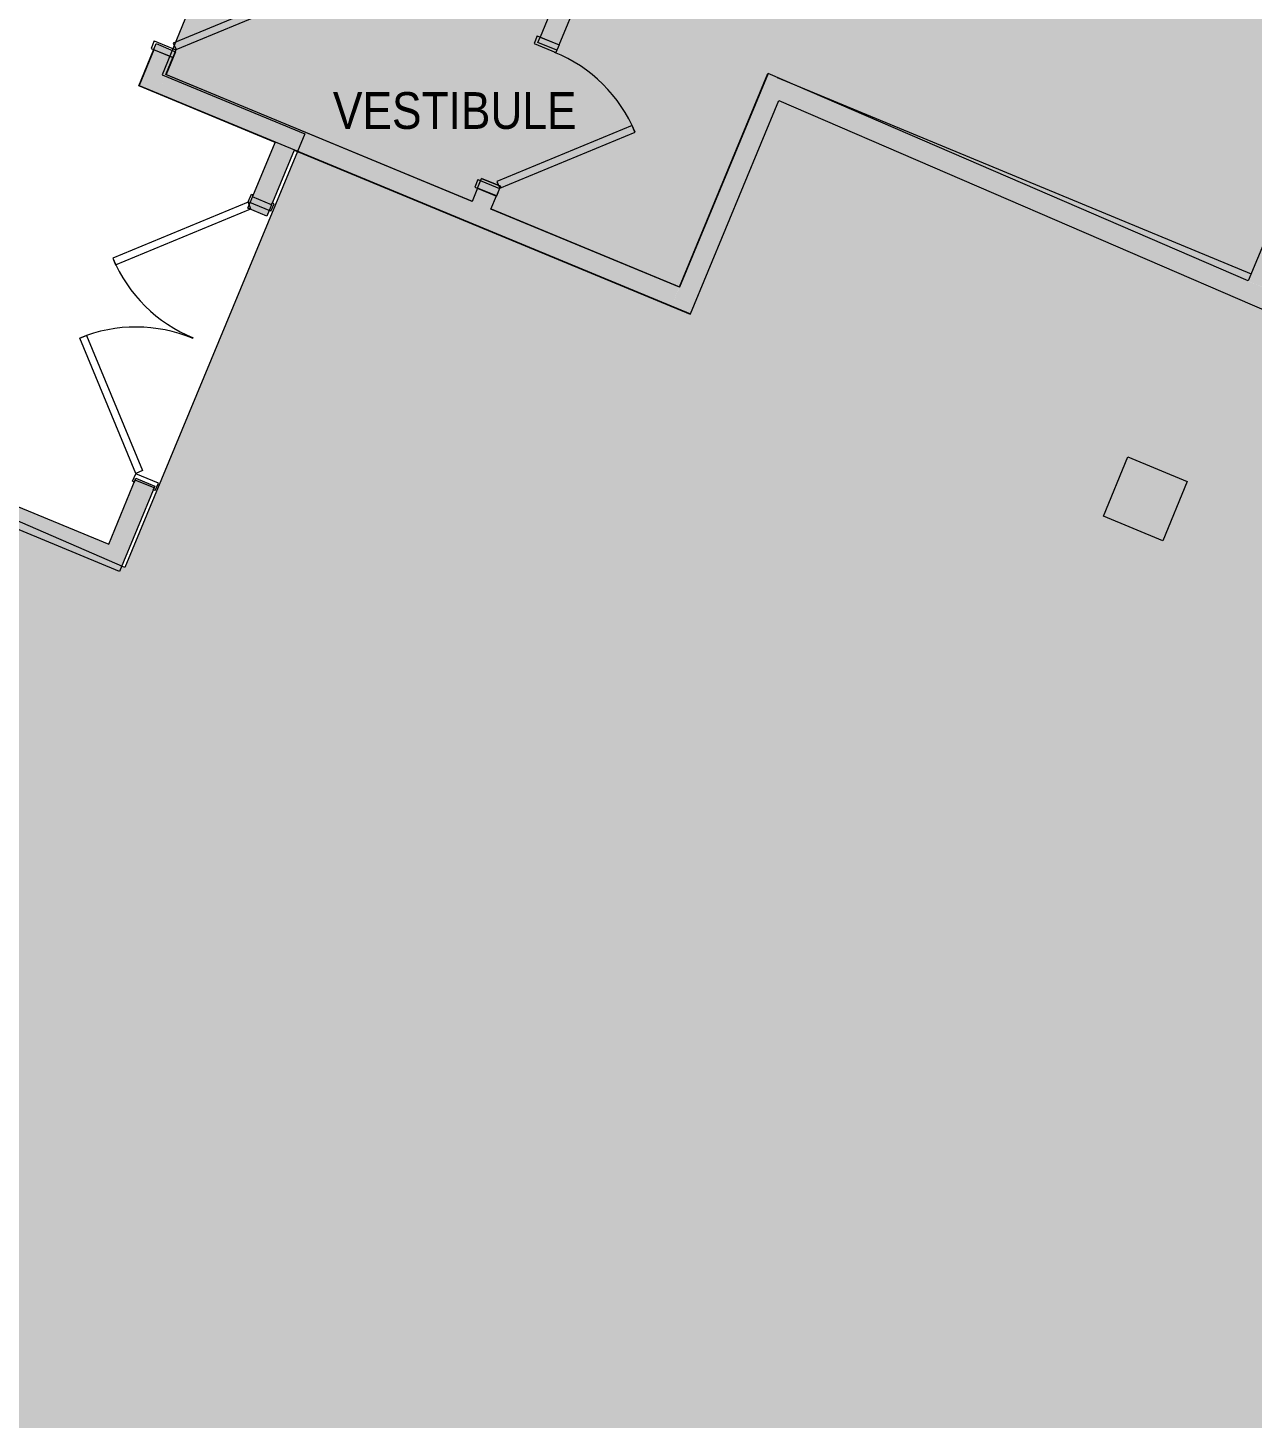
# Model space of a CAD drawing. Header units: inches. Extents: x 488 to 2071, y 800 to 2512.
# Drawn here: x 931.1 to 1230.8, y 799.9 to 1142.5 of the extents above; entities that cross this region are included whole.
import ezdxf

# ---------------------------------------------------------------- set-up
doc = ezdxf.new("R2010")
doc.units = ezdxf.units.IN
doc.header["$MEASUREMENT"] = 0
for name, color, linetype, lineweight in [('A-DETL-GENF', 92, 'Continuous', 9), ('A-DETL-THIN', 151, 'Continuous', 9), ('A-DOOR', 31, 'Continuous', 13), ('A-DOOR-FRAM', 31, 'Continuous', 20), ('A-Flor-Shel-Text', 8, 'Continuous', 9), ('A-Flor-Shel-Tptn', 8, 'Continuous', 9), ('A-WALL-PATT', 111, 'Continuous', 13), ('A-Wall-Shel', 8, 'Continuous', 9), ('A-Wall-Shel-Fill', 8, 'Continuous', 9), ('AI-Wall-Corr', 8, 'Continuous', 9), ('AI-Wall-Fill-E-2', 8, 'Continuous', 9), ('I-WALL', 2, 'Continuous', 9), ('S-Cols', 8, 'Continuous', 9), ('S-Cols-Fill', 8, 'Continuous', 9)]:
    doc.layers.add(name, color=color, linetype=linetype, lineweight=lineweight)
doc.styles.add('Stylus BT', font='stylu.ttf', dxfattribs={"width": 0.9, "height": 9})

# ---------------------------------------------------------------- blocks, each defined once
blk = doc.blocks.new('Revit Link EDITED_dwg-5488103-Level 1 POWER')
at = {"layer": 'A-Wall-Shel-Fill'}
h = blk.add_hatch(color=7, dxfattribs=at)
h.paths.add_polyline_path([(1093.09, 1072.46), (1093.09, 1072.55), (958.28, 1128.39), (961.92, 1137.17), (966.54, 1135.25), (964.82, 1131.09), (1039.75, 1100.05), (1039.75, 1100.14), (964.91, 1131.14), (967.2, 1136.69), (962.47, 1138.65), (958.2, 1128.34), (1092.96, 1072.51)], flags=0)
h.paths.add_polyline_path([(1090.47, 1079.05), (1112.12, 1131.32), (1112.07, 1131.34), (1090.45, 1079.14), (1044.4, 1098.22), (1044.4, 1098.13), (1090.45, 1079.06)], flags=0)
h.paths.add_polyline_path([(1229.59, 1080.58), (1230.33, 1082.36), (1114.81, 1130.2), (1225.47, 1082.36)], flags=0)
h.paths.add_polyline_path([(1045.71, 1101.38), (1046.7, 1103.76), (1042.08, 1105.67), (1041.09, 1103.29), (1044.4, 1101.92)], flags=0)
h.paths.add_polyline_path([(1060.48, 1137.02), (1069.67, 1159.24), (990.18, 1192.17), (1040.89, 1314.58), (1123.94, 1280.18), (1124.02, 1280.36), (1040.85, 1314.66), (990.12, 1192.17), (1069.67, 1159.22), (1061.02, 1138.33), (1056.4, 1140.24), (1055.86, 1138.93), (1057.31, 1138.33)], flags=0)
h.paths.add_polyline_path([(1063.13, 1156.49), (1063.13, 1156.51), (988.19, 1187.52), (981.85, 1172.21), (977.23, 1174.12), (1096.38, 1461.73), (1100.98, 1459.83), (1095.03, 1445.46), (1171.09, 1414), (1177.03, 1428.33), (1181.65, 1426.42), (1173.78, 1407.43), (1093.12, 1440.84), (1042.38, 1318.35), (1051.45, 1314.66), (1042.46, 1318.38), (1093.17, 1440.79), (1173.81, 1407.43), (1182.62, 1428.69), (1177.95, 1430.63), (1171.06, 1414), (1095.1, 1445.46), (1101.98, 1462.1), (1097.25, 1464.05), (976.24, 1171.91), (980.98, 1169.95), (988.25, 1187.5), (1063.1, 1156.5)], flags=0)
h.paths.add_polyline_path([(1102.36, 1206.86), (1102.36, 1206.86), (1102.35, 1206.86)], flags=0)
h.paths.add_polyline_path([(1102.37, 1206.87), (1128.37, 1269.63), (1128.27, 1269.67), (1102.89, 1208.14)], flags=0)
h.paths.add_polyline_path([(1129.99, 1273.29), (1134.66, 1284.58), (1134.45, 1284.66), (1129.79, 1273.37)], flags=0)
h.paths.add_polyline_path([(1136.1, 1288.31), (1162.11, 1351.08), (1161.87, 1351.18), (1135.97, 1288.36)], flags=0)
blk.add_hatch(color=7, dxfattribs=at).paths.add_polyline_path([(989.53, 1096.46), (996.21, 1112.59), (991.59, 1114.5), (984.91, 1098.37)], flags=0)
at = {"layer": 'AI-Wall-Fill-E-2'}
h = blk.add_hatch(color=7, dxfattribs=at)
h.paths.add_polyline_path([(831.49, 809.04), (920.23, 1023.28), (953.51, 1009.5), (962.16, 1030.4), (957.54, 1032.31), (950.86, 1016.18), (917.47, 1030.01), (828.66, 815.62), (824.97, 817.15), (823.06, 812.53), (828.66, 810.21)], flags=0)
h.paths.add_polyline_path([(789.8, 826.31), (791.71, 830.92), (773.23, 838.58), (771.32, 833.96), (788.57, 826.81)], flags=0)
at = {"layer": 'S-Cols-Fill'}
blk.add_hatch(color=7, dxfattribs=at).paths.add_polyline_path([(1208.68, 1017.04), (1214.69, 1031.54), (1200.19, 1037.54), (1194.19, 1023.04)], flags=0)
at = {"layer": 'A-Wall-Shel', "color": 7}
for p, q in [((1114.4, 1130.38), (1230.33, 1082.36)), ((1046.7, 1103.76), (1045.71, 1101.38))]:
    blk.add_line(p, q, dxfattribs=at)
at = {"layer": 'A-Wall-Shel', "color": 7, "flags": 128}
for points in [[(984.91, 1098.37), (991.59, 1114.5), (958.2, 1128.34), (962.47, 1138.65), (967.2, 1136.69), (964.91, 1131.14), (1039.78, 1100.13)], [(1061.02, 1138.33), (1060.48, 1137.02), (1055.86, 1138.93), (1056.4, 1140.24)], [(1044.4, 1098.22), (1090.45, 1079.14), (1112.07, 1131.34), (1112.12, 1131.32)], [(996.21, 1112.59), (1093.09, 1072.46), (1093.12, 1072.54)], [(1041.09, 1103.29), (1042.08, 1105.67), (1046.7, 1103.76), (1042.08, 1105.67)]]:
    blk.add_lwpolyline(points, dxfattribs=at)
at = {"layer": 'AI-Wall-Corr', "color": 7, "flags": 128}
blk.add_lwpolyline([(996.21, 1112.59), (989.53, 1096.46), (984.91, 1098.37)], dxfattribs=at)
blk.add_lwpolyline([(917.47, 1030.01), (950.86, 1016.18), (957.54, 1032.31), (962.16, 1030.4), (953.51, 1009.5), (920.23, 1023.28), (831.49, 809.04), (823.06, 812.53), (824.97, 817.15), (828.66, 815.62)], close=True, dxfattribs=at)
at = {"layer": 'S-Cols', "color": 7, "flags": 128}
blk.add_lwpolyline([(1214.69, 1031.54), (1208.68, 1017.04), (1194.19, 1023.04), (1200.19, 1037.54)], close=True, dxfattribs=at)
at = {"layer": 'A-Flor-Shel-Text', "insert": (1035.51, 1126.79), "char_height": 9, "width": 69.9558, "attachment_point": 2, "line_spacing_factor": 1.091849, "style": 'Stylus BT'}
blk.add_mtext('VESTIBULE', dxfattribs=at)
blk = doc.blocks.new('Single Flush - OTJ_SOLIDFLUSH_ALUM-5309654-Level 1 POWER')
at = {"layer": 'A-DOOR', "color": 55, "lineweight": 20}
for p, q in [((-7.42, 27.82), (-8.65, 26.59)), ((17.91, 2.5), (-7.42, 27.82)), ((-8.65, 26.59), (16.67, 1.26)), ((16.67, 1.26), (17.91, 2.5))]:
    blk.add_line(p, q, dxfattribs=at)
at = {"layer": 'A-DOOR', "lineweight": 9}
blk.add_arc((17.91, 2.5), 35.81, 135, 180.5, dxfattribs=at)
at = {"layer": 'A-DOOR-FRAM', "color": 55}
for p, q in [((-20, -3.25), (-20, 2.5)), ((-20, 2.5), (-18, 2.5)), ((-18, -3.25), (-18, 2.5)), ((18, -3.25), (18, 2.5)), ((18, 2.5), (20, 2.5)), ((20, -3.25), (20, 2.5)), ((-20, -3.25), (-18, -3.25)), ((18, -3.25), (20, -3.25))]:
    blk.add_line(p, q, dxfattribs=at)
blk = doc.blocks.new('Double Flush - Int-F-WDMF-72_ x 84_-5461230-Level 1 POWER')
at = {"layer": 'A-DOOR', "color": 55, "lineweight": 20}
for p, q in [((-35.91, 3), (-10.58, 28.32)), ((-10.58, 28.32), (-9.35, 27.09)), ((10.58, 28.32), (9.35, 27.09)), ((35.91, 3), (10.58, 28.32)), ((-9.35, 27.09), (-34.67, 1.76)), ((9.35, 27.09), (34.67, 1.76)), ((-34.67, 1.76), (-35.91, 3)), ((34.67, 1.76), (35.91, 3))]:
    blk.add_line(p, q, dxfattribs=at)
at = {"layer": 'A-DOOR', "lineweight": 9}
for centre, start, end in [((-35.91, 3), 359.5, 45), ((35.91, 3), 135, 180.5)]:
    blk.add_arc(centre, 35.81, start, end, dxfattribs=at)
at = {"layer": 'A-DOOR-FRAM', "color": 55}
for p, q in [((-38, 3), (-36, 3)), ((-38, 3), (-38, 2.5)), ((-38, 2.5), (-37.5, 2.5)), ((-37.5, -2.5), (-37.5, 2.5)), ((-36, -3), (-36, 3)), ((36, -3), (36, 3)), ((36, 3), (38, 3)), ((37.5, 2.5), (38, 2.5)), ((37.5, -2.5), (37.5, 2.5)), ((38, 3), (38, 2.5)), ((-38, -2.5), (-37.5, -2.5)), ((-38, -3), (-38, -2.5)), ((-38, -3), (-36, -3)), ((36, -3), (38, -3)), ((37.5, -2.5), (38, -2.5)), ((38, -3), (38, -2.5))]:
    blk.add_line(p, q, dxfattribs=at)

msp = doc.modelspace()

# ---------------------------------------------------------------- hatches: boundary and pattern name
at = {"layer": 'A-DETL-GENF'}
h = msp.add_hatch(color=9, dxfattribs=at)
h.paths.add_polyline_path([(1231.21, 799.94), (1415.16, 799.94), (1461.44, 911.67), (1454.19, 914.67), (1460.19, 929.16), (1467.44, 926.16), (1483.65, 965.29), (1375.23, 1012.17), (1376.16, 1014.32), (1339.44, 1030.19), (1338.51, 1028.04), (1114.81, 1124.75), (1093.18, 1072.51), (1093.12, 1072.51), (1093.09, 1072.46), (997, 1112.26), (954.85, 1010.5), (954.06, 1010.84), (953.51, 1009.5), (920.23, 1023.28), (831.49, 809.04), (756.81, 839.97), (759.15, 845.61), (547.33, 933.35), (585.4, 1025.28), (752.68, 955.99), (848.55, 1187.43), (864.26, 1180.91), (870.06, 1194.9), (874.34, 1193.12), (905.88, 1265.96), (939.16, 1252.24), (939.58, 1253.23), (905.48, 1267.36), (888.45, 1226.24), (883.83, 1228.16), (902.78, 1273.89), (941.49, 1257.87), (943.66, 1263.09), (943.83, 1263.02), (958.13, 1296.06), (957.43, 1296.35), (996.19, 1389.93), (798.83, 1471.68), (838.32, 1567.02), (675.55, 1959.92), (630.52, 1928.39), (509.26, 1978.61), (488.05, 1927.42), (488.05, 799.94), (962.16, 799.94)], flags=0)
h.paths.add_polyline_path([(776.32, 846.05), (776.32, 846.05), (774.9, 846.64)], flags=0)
h.paths.add_polyline_path([(771.7, 847.96), (773.87, 853.2), (778.49, 851.28), (792.27, 884.54), (787.64, 886.46), (791.76, 896.39), (782.02, 900.42), (885.31, 1149.79), (845.1, 1166.44), (737.24, 906.04), (608.76, 959.26), (610.61, 963.74), (734.62, 912.38), (750.86, 951.6), (588.29, 1018.94), (553.94, 936.02), (761.06, 850.23), (761.82, 852.06), (771.32, 848.12)], flags=0)
h.paths.add_polyline_path([(793.67, 901.01), (895.06, 1145.78), (889.96, 1147.88), (788.57, 903.12), (792.27, 901.59)], flags=0)
h.paths.add_polyline_path([(1208.68, 1017.04), (1194.19, 1023.04), (1200.19, 1037.54), (1214.69, 1031.54), (1213.24, 1028.04)], flags=0)
h.paths.add_polyline_path([(1090.45, 1079.14), (1112.07, 1131.34), (1230.33, 1082.36), (1281.61, 1206.16), (1128.37, 1269.63), (1102.35, 1206.86), (1094.97, 1209.92), (1123.94, 1280.18), (1040.89, 1314.58), (990.18, 1192.17), (1069.67, 1159.21), (1060.48, 1137.02), (1055.86, 1138.93), (1063.1, 1156.5), (988.25, 1187.5), (980.98, 1169.95), (980.1, 1170.31), (966.38, 1137.03), (967.2, 1136.69), (964.91, 1131.14), (1039.78, 1100.13), (1042.08, 1105.67), (1046.7, 1103.76), (1044.4, 1098.22), (1088.56, 1079.93)], flags=0)
h.paths.add_polyline_path([(887.16, 1154.26), (891.3, 1164.3), (851.25, 1180.89), (847.09, 1170.85), (885.31, 1155.02)], flags=0)
h.paths.add_polyline_path([(904.36, 1164.29), (905.85, 1167.9), (870.61, 1183.16), (868.88, 1179), (904.34, 1164.3)], flags=0)
h.paths.add_polyline_path([(1283.14, 1209.85), (1287.81, 1221.14), (1134.66, 1284.58), (1129.99, 1273.29), (1281.61, 1210.49)], flags=0)
h.paths.add_polyline_path([(1289.34, 1224.83), (1290.07, 1226.59), (1331.78, 1327.29), (1322.58, 1336.49), (1309.06, 1349.25), (1221.09, 1385.7), (1246.73, 1447.6), (1198.68, 1467.46), (1196.39, 1461.95), (1191.73, 1463.89), (1193.99, 1469.44), (1118.06, 1500.89), (1115.77, 1495.35), (1114.37, 1495.93), (1100.65, 1462.65), (1101.99, 1462.09), (1095.1, 1445.46), (1171.08, 1414.03), (1177.95, 1430.63), (1182.62, 1428.69), (1173.78, 1407.4), (1093.17, 1440.79), (1042.46, 1318.38), (1081.48, 1302.23), (1125.55, 1284.06), (1154.48, 1354.23), (1162.11, 1351.08), (1136.1, 1288.31), (1287.81, 1225.47)], flags=0)
h.paths.add_polyline_path([(589.16, 1272.98), (574.66, 1278.98), (580.66, 1293.48), (595.16, 1287.48)], flags=0)
h.paths.add_polyline_path([(1338.28, 1342.98), (1375.21, 1432.15), (1292.74, 1466.31), (1291.68, 1465.88), (1291.54, 1466.2), (1289.55, 1465.37), (1287.64, 1469.99), (1294.3, 1472.75), (1263.3, 1547.54), (1207.64, 1524.53), (1195.14, 1554.67), (1168.82, 1543.77), (1168.46, 1544.64), (1135.2, 1530.87), (1135.56, 1529.99), (1128.98, 1527.25), (1120, 1505.56), (1246.75, 1453.06), (1254.38, 1456.21), (1256.29, 1451.59), (1254.59, 1450.89), (1254.72, 1450.57), (1253.1, 1449.9), (1234.13, 1404.09), (1257.45, 1394.41), (1250.97, 1378.72), (1331.47, 1345.38), (1333.68, 1347.58), (1338.22, 1343.04)], flags=0)
h.paths.add_polyline_path([(1246.34, 1380.64), (1250.93, 1391.72), (1232.21, 1399.47), (1227.64, 1388.39), (1238.78, 1383.77)], flags=0)
h.paths.add_polyline_path([(717.73, 1583.41), (703.24, 1589.41), (709.24, 1603.9), (723.74, 1597.9)], flags=0)
at = {"layer": 'A-WALL-PATT', "lineweight": 9}
h = msp.add_hatch(color=7, dxfattribs=at)
h.paths.add_polyline_path([(962.9, 1126.47), (966.54, 1135.25), (961.92, 1137.17), (958.3, 1128.38), (959.5, 1127.88)], flags=0)
h.paths.add_polyline_path([(981.85, 1172.21), (1100.98, 1459.83), (1096.37, 1461.74), (977.24, 1174.11), (977.77, 1173.89)], flags=0)
h.paths.add_polyline_path([(1116.29, 1496.78), (1131.62, 1533.78), (1125.08, 1531.06), (1111.67, 1498.7), (1115.02, 1497.31)], flags=0)
for points in [[(1234.18, 1078.59), (1380.3, 1431.37), (1377.61, 1432.53), (1379.1, 1435.97), (1381.74, 1434.83), (1381.81, 1435.01), (1377.19, 1436.93), (1229.59, 1080.58), (1234.18, 1078.59)], [(1088.56, 1074.43), (1090.45, 1079.06), (964.82, 1131.09), (962.9, 1126.47), (1081.48, 1077.36)], [(1093.18, 1072.51), (1114.78, 1124.77), (1110.22, 1126.74), (1088.56, 1074.43), (1093.12, 1072.54)]]:
    msp.add_hatch(color=7, dxfattribs=at).paths.add_polyline_path(points, flags=0)
h = msp.add_hatch(color=7, dxfattribs=at)
h.paths.add_polyline_path([(1044.37, 1098.14), (1045.71, 1101.38), (1041.09, 1103.29), (1039.78, 1100.04), (1044.19, 1098.22)], flags=0)
h.paths.add_polyline_path([(1061.02, 1138.33), (1069.65, 1159.23), (1065.05, 1161.13), (1056.4, 1140.24), (1060.67, 1138.47)], flags=0)
h = msp.add_hatch(color=7, dxfattribs=at)
h.paths.add_polyline_path([(1495.22, 960.29), (1497.2, 964.88), (1377.21, 1016.76), (1375.25, 1012.15), (1494.82, 960.46)], flags=0)
h.paths.add_polyline_path([(1338.51, 1028.04), (1340.47, 1032.64), (1112.12, 1131.32), (1110.22, 1126.74), (1334.27, 1029.87)], flags=0)

# ---------------------------------------------------------------- linework, layer by layer
at = {"layer": 'A-DETL-THIN'}
for p, q in [((1127.45, 1527.66), (963.92, 1131.05)), ((963.92, 1131.05), (998.8, 1116.61)), ((998.8, 1116.61), (954.85, 1010.5)), ((954.85, 1010.5), (916.3, 1027.18))]:
    msp.add_line(p, q, dxfattribs=at)
at = {"layer": 'I-WALL', "color": 55, "lineweight": 20}
for p, q in [((1281.61, 1206.16), (1229.59, 1080.58)), ((1061.02, 1138.33), (1069.67, 1159.22)), ((1063.14, 1156.51), (1056.4, 1140.24)), ((1056.4, 1140.24), (1061.02, 1138.33)), ((961.92, 1137.17), (958.28, 1128.39)), ((966.54, 1135.25), (961.92, 1137.17)), ((964.82, 1131.09), (966.54, 1135.25)), ((1039.75, 1100.05), (964.82, 1131.09)), ((1112.14, 1131.36), (1090.47, 1079.05)), ((1229.59, 1080.58), (1112.14, 1131.36)), ((958.28, 1128.39), (1093.18, 1072.51)), ((1093.18, 1072.51), (1114.81, 1124.75)), ((1114.81, 1124.75), (1338.51, 1028.04)), ((1041.09, 1103.29), (1039.75, 1100.05)), ((1045.71, 1101.38), (1041.09, 1103.29)), ((1044.37, 1098.14), (1045.71, 1101.38)), ((1090.47, 1079.05), (1044.37, 1098.14))]:
    msp.add_line(p, q, dxfattribs=at)

# ---------------------------------------------------------------- block references
at = {"layer": 'A-DOOR'}
for name, p, rotation in [('Single Flush - OTJ_SOLIDFLUSH_ALUM-5309654-Level 1 POWER', (971.88, 1154.69), 247.4998806576744), ('Single Flush - OTJ_SOLIDFLUSH_ALUM-5309654-Level 1 POWER', (1051.06, 1120.81), 247.5004790076929), ('Double Flush - Int-F-WDMF-72_ x 84_-5461230-Level 1 POWER', (974.01, 1065.54), 67.50047900769296)]:
    msp.add_blockref(name, p, dxfattribs=dict(at, rotation=rotation))
at = {"layer": 'A-Flor-Shel-Tptn', "color": 7}
msp.add_blockref('Revit Link EDITED_dwg-5488103-Level 1 POWER', (0, 0), dxfattribs=at)

doc.saveas('drawing.dxf')
